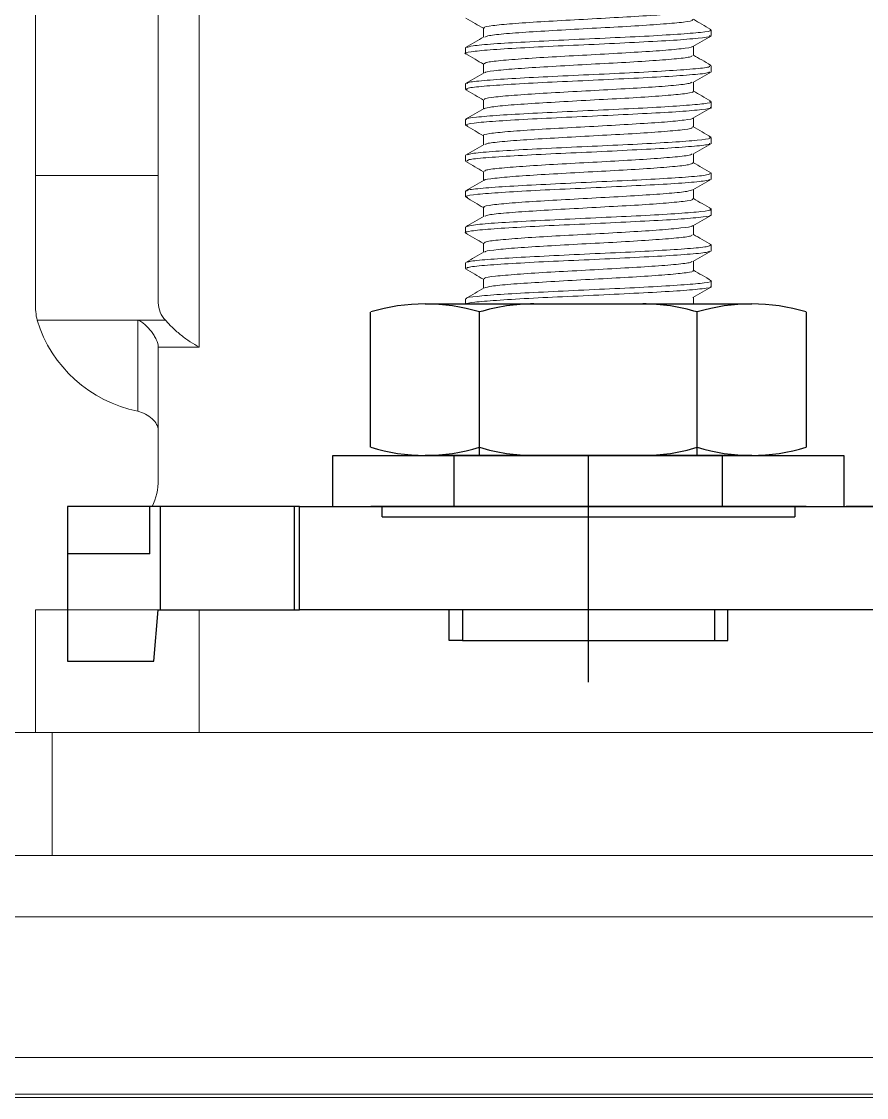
# Model space of a CAD drawing. Extents: x -976302 to -776254, y 5665 to 231437.
# Drawn here: x -803246.7 to -803039.1, y 79672.2 to 79936.5 of the extents above; entities that cross this region are included whole.
import ezdxf

# ---------------------------------------------------------------- set-up
doc = ezdxf.new("R2010")
doc.units = 0
doc.header["$LTSCALE"] = 1000
doc.header["$MEASUREMENT"] = 0
doc.layers.add('33', color=7, linetype='Continuous')
doc.layers.add('himoer配件图层', color=7, linetype='Continuous')

# ---------------------------------------------------------------- blocks, each defined once
blk = doc.blocks.new('*U22')
at = {"color": 7, "linetype": 'Continuous', "lineweight": 15}
for p, q in [((-24580.184, -16948.353), (-23580.184, -16948.353)), ((-24580.184, -16959.919), (-23580.184, -16959.919)), ((-24580.184, -16960.08), (-23580.184, -16960.08))]:
    blk.add_line(p, q, dxfattribs=at)
at = {"color": 253, "linetype": 'Continuous', "lineweight": 15, "true_color": 0x9e9e9e}
for p, q in [((-24580.184, -16951.332), (-23580.184, -16951.332)), ((-24580.184, -16958.145), (-23580.184, -16958.145))]:
    blk.add_line(p, q, dxfattribs=at)
blk = doc.blocks.new('HMZ-L')
at = {"layer": '33', "color": 3, "linetype": 'Continuous'}
blk.add_line((17313.15, 28412.561), (17313.15, 28423.524), dxfattribs=at)
at = {"layer": '33', "color": 7, "linetype": 'Continuous'}
for p, q in [((17291.9, 28421.081), (17287.9, 28421.081)), ((17287.9, 28421.081), (17287.9, 28418.781)), ((17292.4, 28421.081), (17291.9, 28421.081)), ((17291.9, 28421.081), (17291.9, 28418.781)), ((17298.85, 28421.081), (17292.4, 28421.081)), ((17292.4, 28416.081), (17292.4, 28421.081)), ((17297.775, 28421.081), (17297.355, 28421.081)), ((17297.355, 28421.081), (17297.775, 28421.081)), ((17297.775, 28421.081), (17297.355, 28421.081)), ((17297.355, 28421.081), (17297.775, 28421.081)), ((17297.775, 28421.081), (17297.355, 28421.081)), ((17297.465, 28421.081), (17297.727, 28421.081)), ((17297.727, 28421.081), (17297.465, 28421.081)), ((17297.465, 28421.081), (17297.727, 28421.081)), ((17297.727, 28421.081), (17297.465, 28421.081)), ((17297.465, 28421.081), (17297.727, 28421.081)), ((17299.123, 28421.081), (17297.598, 28421.081)), ((17297.598, 28421.081), (17298.332, 28421.081)), ((17298.332, 28421.081), (17297.598, 28421.081)), ((17297.598, 28421.081), (17299.123, 28421.081)), ((17299.125, 28421.081), (17297.6, 28421.081)), ((17297.6, 28421.081), (17299.125, 28421.081)), ((17299.125, 28421.081), (17297.6, 28421.081)), ((17297.6, 28421.081), (17299.125, 28421.081)), ((17297.727, 28421.081), (17297.6, 28421.081)), ((17297.6, 28421.081), (17297.727, 28421.081)), ((17297.727, 28421.081), (17297.6, 28421.081)), ((17297.6, 28421.081), (17299.125, 28421.081)), ((17298.536, 28421.081), (17297.6, 28421.081)), ((17297.6, 28421.081), (17297.727, 28421.081)), ((17297.727, 28421.081), (17297.6, 28421.081)), ((17297.6, 28421.081), (17298.433, 28421.081)), ((17298.147, 28421.081), (17297.65, 28421.081)), ((17297.65, 28421.081), (17300.6, 28421.081)), ((17300.576, 28421.081), (17297.65, 28421.081)), ((17297.65, 28421.081), (17299.972, 28421.081)), ((17299.972, 28421.081), (17297.65, 28421.081)), ((17297.65, 28421.081), (17298.147, 28421.081)), ((17298.147, 28421.081), (17297.65, 28421.081)), ((17297.65, 28421.081), (17298.188, 28421.081)), ((17300.6, 28421.081), (17297.65, 28421.081)), ((17297.65, 28421.081), (17299.781, 28421.081)), ((17299.781, 28421.081), (17297.65, 28421.081)), ((17297.65, 28421.081), (17299.972, 28421.081)), ((17299.972, 28421.081), (17297.65, 28421.081)), ((17297.65, 28421.081), (17300.612, 28421.081)), ((17300.612, 28421.081), (17297.65, 28421.081)), ((17297.65, 28421.081), (17298.147, 28421.081)), ((17300.576, 28421.081), (17297.65, 28421.081)), ((17297.65, 28421.081), (17298.188, 28421.081)), ((17300.6, 28421.081), (17297.65, 28421.081)), ((17297.65, 28421.081), (17299.972, 28421.081)), ((17299.972, 28421.081), (17297.65, 28421.081)), ((17297.65, 28421.081), (17299.972, 28421.081)), ((17299.972, 28421.081), (17297.65, 28421.081)), ((17297.65, 28421.081), (17298.188, 28421.081)), ((17298.188, 28421.081), (17297.65, 28421.081)), ((17297.65, 28421.081), (17300.576, 28421.081)), ((17300.6, 28421.081), (17297.65, 28421.081)), ((17297.65, 28421.081), (17299.972, 28421.081)), ((17299.972, 28421.081), (17297.65, 28421.081)), ((17297.65, 28421.081), (17298.147, 28421.081)), ((17300.6, 28421.081), (17297.65, 28421.081)), ((17297.65, 28421.081), (17299.972, 28421.081)), ((17299.972, 28421.081), (17297.65, 28421.081)), ((17297.65, 28421.081), (17300.6, 28421.081)), ((17298.147, 28421.081), (17297.65, 28421.081)), ((17297.65, 28421.081), (17298.147, 28421.081)), ((17298.147, 28421.081), (17297.65, 28421.081)), ((17297.65, 28421.081), (17300.576, 28421.081)), ((17300.576, 28421.081), (17297.65, 28421.081)), ((17297.65, 28421.081), (17299.781, 28421.081)), ((17299.781, 28421.081), (17297.65, 28421.081)), ((17297.65, 28421.081), (17300.6, 28421.081)), ((17300.6, 28421.081), (17297.65, 28421.081)), ((17297.65, 28421.081), (17299.972, 28421.081)), ((17299.972, 28421.081), (17297.65, 28421.081)), ((17297.65, 28421.081), (17300.612, 28421.081)), ((17300.612, 28421.081), (17297.65, 28421.081)), ((17297.65, 28421.081), (17298.188, 28421.081)), ((17300.6, 28421.081), (17297.65, 28421.081)), ((17297.65, 28421.081), (17299.972, 28421.081)), ((17299.972, 28421.081), (17297.65, 28421.081)), ((17297.65, 28421.081), (17298.147, 28421.081)), ((17300.6, 28421.081), (17297.65, 28421.081)), ((17297.65, 28421.081), (17299.972, 28421.081)), ((17299.972, 28421.081), (17297.65, 28421.081)), ((17297.65, 28421.081), (17299.972, 28421.081)), ((17299.972, 28421.081), (17297.65, 28421.081)), ((17297.65, 28421.081), (17298.147, 28421.081)), ((17297.65, 28421.081), (17300.149, 28421.081)), ((17300.035, 28421.081), (17297.65, 28421.081)), ((17298.025, 28421.081), (17297.775, 28421.081)), ((17298.025, 28421.081), (17297.775, 28421.081)), ((17297.775, 28421.081), (17298.025, 28421.081)), ((17298.025, 28421.081), (17297.775, 28421.081)), ((17297.775, 28421.081), (17298.025, 28421.081)), ((17298.453, 28421.081), (17298.025, 28421.081)), ((17298.453, 28421.081), (17298.025, 28421.081)), ((17298.025, 28421.081), (17298.453, 28421.081)), ((17298.453, 28421.081), (17298.025, 28421.081)), ((17298.025, 28421.081), (17298.453, 28421.081)), ((17298.894, 28421.081), (17298.065, 28421.081)), ((17298.065, 28421.081), (17298.894, 28421.081)), ((17298.393, 28421.081), (17298.065, 28421.081)), ((17298.065, 28421.081), (17298.393, 28421.081)), ((17298.499, 28421.081), (17298.069, 28421.081)), ((17298.069, 28421.081), (17298.56, 28421.081)), ((17299.125, 28421.081), (17298.095, 28421.081)), ((17298.095, 28421.081), (17299.125, 28421.081)), ((17298.095, 28421.081), (17299.125, 28421.081)), ((17299.125, 28421.081), (17298.095, 28421.081)), ((17298.095, 28421.081), (17299.125, 28421.081)), ((17298.322, 28421.081), (17298.137, 28421.081)), ((17298.137, 28421.081), (17298.322, 28421.081)), ((17298.322, 28421.081), (17298.137, 28421.081)), ((17298.137, 28421.081), (17298.322, 28421.081)), ((17298.322, 28421.081), (17298.137, 28421.081)), ((17300.137, 28421.081), (17298.147, 28421.081)), ((17298.147, 28421.081), (17300.576, 28421.081)), ((17298.147, 28421.081), (17300.576, 28421.081)), ((17300.576, 28421.081), (17298.147, 28421.081)), ((17298.147, 28421.081), (17300.137, 28421.081)), ((17298.147, 28421.081), (17300.137, 28421.081)), ((17300.137, 28421.081), (17298.147, 28421.081)), ((17298.147, 28421.081), (17300.576, 28421.081)), ((17300.576, 28421.081), (17298.147, 28421.081)), ((17298.147, 28421.081), (17300.137, 28421.081)), ((17298.188, 28421.081), (17300.101, 28421.081)), ((17298.188, 28421.081), (17300.101, 28421.081)), ((17298.188, 28421.081), (17300.101, 28421.081)), ((17300.101, 28421.081), (17298.188, 28421.081)), ((17298.188, 28421.081), (17300.101, 28421.081)), ((17298.662, 28421.081), (17298.322, 28421.081)), ((17298.322, 28421.081), (17298.662, 28421.081)), ((17298.662, 28421.081), (17298.322, 28421.081)), ((17298.322, 28421.081), (17298.662, 28421.081)), ((17298.662, 28421.081), (17298.322, 28421.081)), ((17298.332, 28421.081), (17298.393, 28421.081)), ((17298.393, 28421.081), (17298.332, 28421.081)), ((17299.125, 28421.081), (17298.361, 28421.081)), ((17298.361, 28421.081), (17298.662, 28421.081)), ((17299.125, 28421.081), (17298.361, 28421.081)), ((17298.361, 28421.081), (17298.662, 28421.081)), ((17298.662, 28421.081), (17298.361, 28421.081)), ((17298.361, 28421.081), (17299.125, 28421.081)), ((17299.125, 28421.081), (17298.361, 28421.081)), ((17298.361, 28421.081), (17298.662, 28421.081)), ((17298.662, 28421.081), (17298.361, 28421.081)), ((17298.361, 28421.081), (17299.125, 28421.081)), ((17298.433, 28421.081), (17298.499, 28421.081)), ((17299.002, 28421.081), (17298.437, 28421.081)), ((17298.437, 28421.081), (17299.002, 28421.081)), ((17299.002, 28421.081), (17298.437, 28421.081)), ((17298.437, 28421.081), (17299.002, 28421.081)), ((17299.002, 28421.081), (17298.437, 28421.081)), ((17298.437, 28421.081), (17299.002, 28421.081)), ((17299.002, 28421.081), (17298.437, 28421.081)), ((17298.437, 28421.081), (17299.002, 28421.081)), ((17299.002, 28421.081), (17298.437, 28421.081)), ((17298.437, 28421.081), (17299.002, 28421.081)), ((17299.125, 28421.081), (17298.453, 28421.081)), ((17299.125, 28421.081), (17298.453, 28421.081)), ((17298.453, 28421.081), (17299.125, 28421.081)), ((17299.125, 28421.081), (17298.453, 28421.081)), ((17298.453, 28421.081), (17299.125, 28421.081)), ((17299.236, 28421.081), (17298.536, 28421.081)), ((17298.56, 28421.081), (17299.023, 28421.081)), ((17300.6, 28421.081), (17298.588, 28421.081)), ((17298.588, 28421.081), (17300.6, 28421.081)), ((17300.6, 28421.081), (17298.588, 28421.081)), ((17298.588, 28421.081), (17300.6, 28421.081)), ((17300.6, 28421.081), (17298.588, 28421.081)), ((17298.588, 28421.081), (17300.6, 28421.081)), ((17300.6, 28421.081), (17298.588, 28421.081)), ((17298.588, 28421.081), (17300.6, 28421.081)), ((17298.588, 28421.081), (17300.6, 28421.081)), ((17300.6, 28421.081), (17298.588, 28421.081)), ((17299.614, 28421.081), (17298.646, 28421.081)), ((17298.646, 28421.081), (17298.894, 28421.081)), ((17298.894, 28421.081), (17298.646, 28421.081)), ((17298.646, 28421.081), (17299.614, 28421.081)), ((17298.85, 28421.081), (17299.15, 28421.081)), ((17299.023, 28421.081), (17298.98, 28421.081)), ((17298.98, 28421.081), (17299.441, 28421.081)), ((17299.061, 28421.081), (17299.568, 28421.081)), ((17299.568, 28421.081), (17299.061, 28421.081)), ((17299.061, 28421.081), (17299.614, 28421.081)), ((17299.614, 28421.081), (17299.061, 28421.081)), ((17299.123, 28421.081), (17300.612, 28421.081)), ((17300.612, 28421.081), (17299.123, 28421.081)), ((17299.125, 28421.081), (17300.141, 28421.081)), ((17300.141, 28421.081), (17299.125, 28421.081)), ((17299.125, 28421.081), (17300.141, 28421.081)), ((17300.141, 28421.081), (17299.125, 28421.081)), ((17299.125, 28421.081), (17300.65, 28421.081)), ((17300.65, 28421.081), (17299.125, 28421.081)), ((17299.125, 28421.081), (17300.141, 28421.081)), ((17300.141, 28421.081), (17299.125, 28421.081)), ((17299.125, 28421.081), (17300.141, 28421.081)), ((17300.141, 28421.081), (17299.125, 28421.081)), ((17299.125, 28421.081), (17300.65, 28421.081)), ((17300.65, 28421.081), (17299.125, 28421.081)), ((17299.125, 28421.081), (17300.141, 28421.081)), ((17300.141, 28421.081), (17299.125, 28421.081)), ((17299.125, 28421.081), (17300.65, 28421.081)), ((17300.65, 28421.081), (17299.125, 28421.081)), ((17299.125, 28421.081), (17300.65, 28421.081)), ((17300.65, 28421.081), (17299.125, 28421.081)), ((17299.125, 28421.081), (17300.65, 28421.081)), ((17300.65, 28421.081), (17299.125, 28421.081)), ((17327.15, 28421.081), (17299.15, 28421.081)), ((17299.15, 28421.081), (17299.15, 28416.081)), ((17299.856, 28421.081), (17299.236, 28421.081)), ((17299.866, 28421.081), (17299.352, 28421.081)), ((17299.352, 28421.081), (17299.866, 28421.081)), ((17299.866, 28421.081), (17299.352, 28421.081)), ((17299.352, 28421.081), (17299.866, 28421.081)), ((17299.352, 28421.081), (17299.781, 28421.081)), ((17299.781, 28421.081), (17299.352, 28421.081)), ((17299.352, 28421.081), (17299.781, 28421.081)), ((17299.781, 28421.081), (17299.352, 28421.081)), ((17299.441, 28421.081), (17299.821, 28421.081)), ((17299.568, 28421.081), (17300.143, 28421.081)), ((17300.143, 28421.081), (17299.568, 28421.081)), ((17300.143, 28421.081), (17299.614, 28421.081)), ((17299.614, 28421.081), (17300.143, 28421.081)), ((17299.614, 28421.081), (17300.612, 28421.081)), ((17300.612, 28421.081), (17299.614, 28421.081)), ((17300.147, 28421.081), (17299.753, 28421.081)), ((17299.753, 28421.081), (17299.841, 28421.081)), ((17299.821, 28421.081), (17300.147, 28421.081)), ((17299.841, 28421.081), (17300.612, 28421.081)), ((17300.346, 28421.081), (17299.856, 28421.081)), ((17300.612, 28421.081), (17299.866, 28421.081)), ((17299.866, 28421.081), (17300.612, 28421.081)), ((17299.866, 28421.081), (17300.612, 28421.081)), ((17300.612, 28421.081), (17299.866, 28421.081)), ((17300.56, 28421.081), (17300.035, 28421.081)), ((17300.101, 28421.081), (17300.6, 28421.081)), ((17300.101, 28421.081), (17300.6, 28421.081)), ((17300.6, 28421.081), (17300.101, 28421.081)), ((17300.101, 28421.081), (17300.6, 28421.081)), ((17300.101, 28421.081), (17300.6, 28421.081)), ((17300.6, 28421.081), (17300.137, 28421.081)), ((17300.137, 28421.081), (17300.6, 28421.081)), ((17300.137, 28421.081), (17300.6, 28421.081)), ((17300.6, 28421.081), (17300.137, 28421.081)), ((17300.137, 28421.081), (17300.6, 28421.081)), ((17300.149, 28421.081), (17300.56, 28421.081)), ((17300.612, 28421.081), (17300.346, 28421.081)), ((17327.15, 28416.081), (17327.15, 28421.081)), ((17327.15, 28421.081), (17327.4, 28421.081)), ((17327.4, 28421.081), (17333.9, 28421.081)), ((17333.9, 28421.081), (17334.4, 28421.081)), ((17333.9, 28421.081), (17333.9, 28416.081)), ((17334.4, 28421.081), (17338.4, 28421.081)), ((17334.4, 28418.781), (17334.4, 28421.081)), ((17338.4, 28421.081), (17338.4, 28418.781)), ((17323.15, 28420.581), (17303.15, 28420.581)), ((17291.9, 28418.781), (17287.9, 28418.781)), ((17287.9, 28418.781), (17287.9, 28413.581)), ((17334.4, 28418.781), (17338.4, 28418.781)), ((17338.4, 28418.781), (17338.4, 28413.581)), ((17292.082, 28413.581), (17292.3, 28416.081)), ((17292.3, 28416.081), (17292.4, 28416.081)), ((17292.4, 28416.081), (17298.85, 28416.081)), ((17299.15, 28416.081), (17298.85, 28416.081)), ((17299.15, 28416.081), (17327.15, 28416.081)), ((17306.4, 28414.581), (17306.4, 28416.081)), ((17319.9, 28414.581), (17319.9, 28416.081)), ((17327.4, 28416.081), (17327.15, 28416.081)), ((17333.9, 28416.081), (17327.4, 28416.081)), ((17334, 28416.081), (17333.9, 28416.081)), ((17334.219, 28413.581), (17334, 28416.081)), ((17307.046, 28414.581), (17306.4, 28414.581)), ((17319.254, 28414.581), (17307.046, 28414.581)), ((17319.254, 28414.581), (17319.9, 28414.581)), ((17287.9, 28413.581), (17292.082, 28413.581)), ((17338.4, 28413.581), (17334.219, 28413.581))]:
    blk.add_line(p, q, dxfattribs=at)
at = {"layer": '33', "color": 1, "linetype": 'Continuous'}
for p, q in [((17298.85, 28416.081), (17298.85, 28421.081)), ((17327.4, 28416.081), (17327.4, 28421.081)), ((17307.046, 28416.081), (17307.046, 28414.581)), ((17319.254, 28416.081), (17319.254, 28414.581))]:
    blk.add_line(p, q, dxfattribs=at)
at = {"layer": '33'}
for p, q in [((17303.15, 28421.081), (17303.15, 28420.581)), ((17323.15, 28420.581), (17323.15, 28421.081))]:
    blk.add_line(p, q, dxfattribs=at)
blk = doc.blocks.new('ZISUOLUOMU')
for p, q in [((17838.331, 28433.595), (17854.162, 28433.595)), ((17835.692, 28426.647), (17835.692, 28433.204)), ((17840.969, 28426.256), (17840.969, 28433.204)), ((17851.523, 28426.256), (17851.523, 28433.204)), ((17856.8, 28433.204), (17856.8, 28426.647)), ((17833.862, 28423.779), (17833.862, 28426.256)), ((17833.862, 28426.256), (17858.63, 28426.256)), ((17854.162, 28426.256), (17838.331, 28426.256)), ((17839.745, 28423.779), (17839.745, 28426.256)), ((17852.748, 28423.779), (17852.748, 28426.256)), ((17858.63, 28426.256), (17858.63, 28423.779)), ((17833.862, 28423.779), (17858.63, 28423.779))]:
    blk.add_line(p, q)
for centre, start, end in [((17838.331, 28424.495), 73.1468, 106.8531), ((17843.608, 28424.495), 90, 106.8531), ((17848.885, 28424.495), 73.1468, 90), ((17854.162, 28424.495), 73.1468, 106.8531), ((17838.331, 28435.357), 253.1469, 286.8532), ((17843.608, 28435.357), 253.1469, 270), ((17848.885, 28435.357), 270, 286.8532), ((17854.162, 28435.357), 253.1469, 286.8532)]:
    blk.add_arc(centre, 9.101, start, end)
at = {"layer": 'himoer配件图层'}
blk.add_line((17856.796, 28423.779), (17835.696, 28423.779), dxfattribs=at)
blk = doc.blocks.new('qisg')
at = {"color": 7, "linetype": 'Continuous', "lineweight": 15}
for p, q in [((-15814.18, -17770.514), (-15814.18, -17824.516)), ((-15808.223, -17770.514), (-15808.223, -17824.516)), ((-15792.464, -17817.375), (-15792.464, -17817.819)), ((-15781.42, -17817.742), (-15781.42, -17817.466)), ((-15793.332, -17818.333), (-15793.332, -17818.612)), ((-15782.288, -17818.701), (-15782.288, -17818.257)), ((-15792.464, -17819.113), (-15792.464, -17819.556)), ((-15781.42, -17819.48), (-15781.42, -17819.203)), ((-15793.332, -17820.072), (-15793.332, -17820.348)), ((-15782.288, -17820.438), (-15782.288, -17819.995)), ((-15792.464, -17820.849), (-15792.464, -17821.294)), ((-15781.42, -17821.217), (-15781.42, -17820.939)), ((-15793.332, -17821.809), (-15793.332, -17822.086)), ((-15782.288, -17822.176), (-15782.288, -17821.732)), ((-15792.464, -17822.588), (-15792.464, -17823.031)), ((-15781.42, -17822.954), (-15781.42, -17822.678)), ((-15793.332, -17823.546), (-15793.332, -17823.823)), ((-15782.288, -17823.912), (-15782.288, -17823.469)), ((-15792.464, -17824.324), (-15792.464, -17824.768)), ((-15781.42, -17824.693), (-15781.42, -17824.414)), ((-15814.18, -17824.516), (-15808.223, -17824.516)), ((-15814.18, -17824.516), (-15814.18, -17830.688)), ((-15808.223, -17824.516), (-15808.223, -17830.688)), ((-15793.332, -17825.284), (-15793.332, -17825.56)), ((-15782.288, -17825.651), (-15782.288, -17825.206)), ((-15792.464, -17826.062), (-15792.464, -17826.506)), ((-15781.42, -17826.428), (-15781.42, -17826.152)), ((-15793.332, -17827.02), (-15793.332, -17827.298)), ((-15782.288, -17827.388), (-15782.288, -17826.944)), ((-15792.464, -17827.8), (-15792.464, -17828.243)), ((-15781.42, -17828.166), (-15781.42, -17827.89)), ((-15793.332, -17828.758), (-15793.332, -17829.034)), ((-15782.288, -17829.124), (-15782.288, -17828.681)), ((-15792.464, -17829.536), (-15792.464, -17829.981)), ((-15781.42, -17829.904), (-15781.42, -17829.626)), ((-15793.332, -17830.495), (-15793.332, -17830.745)), ((-15782.288, -17830.745), (-15782.288, -17830.418)), ((-15814.099, -17831.535), (-15809.216, -17831.535)), ((-15809.216, -17831.535), (-15807.868, -17831.535)), ((-15809.216, -17835.939), (-15809.216, -17831.535)), ((-15806.238, -17832.832), (-15808.224, -17832.832)), ((-15808.223, -17839.268), (-15808.223, -17832.839)), ((-15808.223, -17832.839), (-15808.223, -17833.131)), ((-15778.661, -17840.561), (-15777.346, -17840.561)), ((-15814.18, -17851.518), (-15814.18, -17845.561)), ((-15814.18, -17845.561), (-15806.238, -17845.561)), ((-15806.238, -17845.561), (-15806.238, -17851.518)), ((-15806.238, -17845.561), (-15768.514, -17845.561)), ((-15797.407, -17845.561), (-15788.536, -17845.561)), ((-15788.536, -17845.561), (-15778.659, -17845.561)), ((-15806.238, -17851.518), (-15814.18, -17851.518)), ((-15806.238, -17851.518), (-15768.514, -17851.518))]:
    blk.add_line(p, q, dxfattribs=at)
at = {"color": 253, "linetype": 'Continuous', "lineweight": 15, "true_color": 0x9e9e9e}
blk.add_line((-15806.238, -17790.105), (-15806.238, -17832.832), dxfattribs=at)
at = {"color": 7, "linetype": 'Continuous', "lineweight": 15}
for centre, radius, start, end in [((-15807.958, -17829.636), 6.428, 197.1862, 258.7084), ((-15808.72, -17832.839), 0.496, 0, 0.8227), ((-15811.202, -17839.268), 2.978, 334.2583, 360)]:
    blk.add_arc(centre, radius, start, end, dxfattribs=at)
for points, knots in [([(-15792.408, -17817.375), (-15792.425, -17817.368), (-15792.505, -17817.33), (-15792.071, -17817.252), (-15791.131, -17817.168), (-15789.722, -17817.066), (-15788.059, -17816.979), (-15786.317, -17816.883), (-15784.691, -17816.788), (-15783.385, -17816.699), (-15782.527, -17816.606), (-15782.404, -17816.553), (-15782.349, -17816.529)], [0, 0, 0, 0, 0.028423, 0.138738, 0.249092, 0.359411, 0.469759, 0.580076, 0.690406, 0.800739, 0.911059, 1, 1, 1, 1]), ([(-15793.315, -17816.895), (-15793.166, -17816.981), (-15792.882, -17817.145), (-15792.598, -17817.31), (-15792.464, -17817.388)], [0, 0, 0, 0, 0.525633, 1, 1, 1, 1]), ([(-15782.348, -17816.964), (-15782.331, -17816.973), (-15782.255, -17817.012), (-15782.706, -17817.091), (-15783.666, -17817.175), (-15785.087, -17817.277), (-15786.757, -17817.363), (-15788.498, -17817.461), (-15790.116, -17817.555), (-15791.407, -17817.644), (-15792.239, -17817.736), (-15792.348, -17817.788), (-15792.395, -17817.81)], [0, 0, 0, 0, 0.032524, 0.1429, 0.253313, 0.363692, 0.474102, 0.584479, 0.694871, 0.805262, 0.915644, 1, 1, 1, 1]), ([(-15781.437, -17817.445), (-15781.586, -17817.358), (-15781.87, -17817.194), (-15782.154, -17817.03), (-15782.288, -17816.952)], [0, 0, 0, 0, 0.525826, 1, 1, 1, 1]), ([(-15793.275, -17818.315), (-15793.205, -17818.29), (-15793.054, -17818.236), (-15792.033, -17818.141), (-15790.497, -17818.053), (-15788.592, -17817.957), (-15786.553, -17817.861), (-15784.609, -17817.775), (-15782.964, -17817.672), (-15781.871, -17817.589), (-15781.368, -17817.511), (-15781.464, -17817.473), (-15781.483, -17817.466)], [0, 0, 0, 0, 0.093216, 0.203146, 0.313103, 0.423037, 0.532981, 0.642923, 0.752853, 0.862812, 0.972745, 1, 1, 1, 1]), ([(-15781.5, -17817.742), (-15781.48, -17817.754), (-15781.407, -17817.799), (-15781.988, -17817.866), (-15783.169, -17817.969), (-15784.868, -17818.052), (-15786.838, -17818.155), (-15788.874, -17818.243), (-15790.735, -17818.337), (-15792.232, -17818.433), (-15793.125, -17818.52), (-15793.458, -17818.597), (-15793.277, -17818.633), (-15793.245, -17818.639)], [0, 0, 0, 0, 0.040462, 0.144591, 0.248709, 0.352855, 0.456976, 0.561125, 0.665243, 0.76937, 0.873501, 0.977623, 1, 1, 1, 1]), ([(-15792.438, -17817.804), (-15792.587, -17817.891), (-15792.885, -17818.064), (-15793.184, -17818.236), (-15793.333, -17818.323)], [0, 0, 0, 0, 0.499864, 1, 1, 1, 1]), ([(-15782.313, -17818.272), (-15782.164, -17818.185), (-15781.865, -17818.012), (-15781.567, -17817.839), (-15781.418, -17817.753)], [0, 0, 0, 0, 0.499866, 1, 1, 1, 1]), ([(-15793.316, -17818.631), (-15793.167, -17818.718), (-15792.883, -17818.882), (-15792.599, -17819.047), (-15792.464, -17819.125)], [0, 0, 0, 0, 0.525122, 1, 1, 1, 1]), ([(-15792.429, -17819.113), (-15792.402, -17819.085), (-15792.343, -17819.025), (-15791.565, -17818.939), (-15790.331, -17818.845), (-15788.749, -17818.749), (-15787.013, -17818.662), (-15785.322, -17818.56), (-15783.85, -17818.475), (-15782.826, -17818.374), (-15782.316, -17818.31), (-15782.347, -17818.272), (-15782.352, -17818.266)], [0, 0, 0, 0, 0.094566, 0.20491, 0.315231, 0.425558, 0.535888, 0.6462, 0.756553, 0.866871, 0.977215, 1, 1, 1, 1]), ([(-15782.349, -17818.701), (-15782.352, -17818.724), (-15782.36, -17818.778), (-15783.033, -17818.862), (-15784.196, -17818.953), (-15785.738, -17819.051), (-15787.461, -17819.136), (-15789.172, -17819.239), (-15790.691, -17819.325), (-15791.797, -17819.424), (-15792.383, -17819.494), (-15792.38, -17819.536), (-15792.38, -17819.547)], [0, 0, 0, 0, 0.077207, 0.187758, 0.298304, 0.408842, 0.5194, 0.62993, 0.740503, 0.85104, 0.961594, 1, 1, 1, 1]), ([(-15781.438, -17819.182), (-15781.587, -17819.095), (-15781.87, -17818.931), (-15782.154, -17818.767), (-15782.288, -17818.689)], [0, 0, 0, 0, 0.526005, 1, 1, 1, 1]), ([(-15793.256, -17820.072), (-15793.258, -17820.052), (-15793.262, -17820.001), (-15792.502, -17819.92), (-15791.164, -17819.822), (-15789.371, -17819.736), (-15787.36, -17819.632), (-15785.35, -17819.549), (-15783.563, -17819.448), (-15782.234, -17819.36), (-15781.485, -17819.276), (-15781.494, -17819.224), (-15781.497, -17819.203)], [0, 0, 0, 0, 0.070936, 0.178406, 0.285881, 0.393366, 0.500838, 0.60834, 0.715808, 0.823301, 0.930774, 1, 1, 1, 1]), ([(-15792.436, -17819.541), (-15792.586, -17819.627), (-15792.884, -17819.8), (-15793.182, -17819.973), (-15793.332, -17820.059)], [0, 0, 0, 0, 0.499862, 1, 1, 1, 1]), ([(-15781.514, -17819.497), (-15781.53, -17819.515), (-15781.575, -17819.563), (-15782.393, -17819.645), (-15783.791, -17819.74), (-15785.624, -17819.828), (-15787.647, -17819.931), (-15789.641, -17820.013), (-15791.383, -17820.116), (-15792.653, -17820.202), (-15793.353, -17820.294), (-15793.283, -17820.35), (-15793.252, -17820.375)], [0, 0, 0, 0, 0.062968, 0.1693, 0.275643, 0.381988, 0.488325, 0.594683, 0.701016, 0.807378, 0.913713, 1, 1, 1, 1]), ([(-15782.312, -17820.008), (-15782.163, -17819.922), (-15781.865, -17819.749), (-15781.566, -17819.576), (-15781.417, -17819.49)], [0, 0, 0, 0, 0.499868, 1, 1, 1, 1]), ([(-15792.392, -17820.849), (-15792.408, -17820.835), (-15792.459, -17820.791), (-15791.928, -17820.71), (-15790.884, -17820.624), (-15789.412, -17820.522), (-15787.718, -17820.437), (-15785.985, -17820.337), (-15784.403, -17820.247), (-15783.181, -17820.153), (-15782.45, -17820.069), (-15782.393, -17820.021), (-15782.371, -17820.002)], [0, 0, 0, 0, 0.05003, 0.160239, 0.270468, 0.380673, 0.490912, 0.601115, 0.711344, 0.821555, 0.931769, 1, 1, 1, 1]), ([(-15793.317, -17820.368), (-15793.168, -17820.455), (-15792.884, -17820.619), (-15792.599, -17820.784), (-15792.464, -17820.863)], [0, 0, 0, 0, 0.524394, 1, 1, 1, 1]), ([(-15782.314, -17820.438), (-15782.306, -17820.441), (-15782.213, -17820.474), (-15782.582, -17820.547), (-15783.432, -17820.632), (-15784.786, -17820.732), (-15786.418, -17820.822), (-15788.162, -17820.914), (-15789.818, -17821.013), (-15791.187, -17821.099), (-15792.153, -17821.198), (-15792.34, -17821.255), (-15792.43, -17821.283)], [0, 0, 0, 0, 0.0109642, 0.1215118, 0.2321032, 0.342657, 0.4532315, 0.5637858, 0.6743413, 0.7849182, 0.8954705, 1, 1, 1, 1]), ([(-15781.438, -17820.919), (-15781.587, -17820.833), (-15781.871, -17820.668), (-15782.154, -17820.504), (-15782.288, -17820.426)], [0, 0, 0, 0, 0.525983, 1, 1, 1, 1]), ([(-15781.469, -17821.217), (-15781.453, -17821.223), (-15781.35, -17821.261), (-15781.818, -17821.32), (-15782.865, -17821.424), (-15784.482, -17821.509), (-15786.41, -17821.608), (-15788.452, -17821.701), (-15790.368, -17821.789), (-15791.957, -17821.89), (-15792.989, -17821.974), (-15793.429, -17822.058), (-15793.269, -17822.1), (-15793.223, -17822.112)], [0, 0, 0, 0, 0.01851, 0.122806, 0.227079, 0.331382, 0.435657, 0.53995, 0.644229, 0.748503, 0.852798, 0.957074, 1, 1, 1, 1]), ([(-15792.435, -17821.277), (-15792.584, -17821.363), (-15792.882, -17821.536), (-15793.181, -17821.709), (-15793.33, -17821.796)], [0, 0, 0, 0, 0.499861, 1, 1, 1, 1]), ([(-15793.267, -17821.809), (-15793.286, -17821.8), (-15793.38, -17821.759), (-15792.868, -17821.698), (-15791.765, -17821.594), (-15790.114, -17821.51), (-15788.168, -17821.409), (-15786.127, -17821.319), (-15784.232, -17821.228), (-15782.68, -17821.128), (-15781.703, -17821.044), (-15781.309, -17820.961), (-15781.483, -17820.922), (-15781.528, -17820.911)], [0, 0, 0, 0, 0.027418, 0.131463, 0.235489, 0.339546, 0.443575, 0.547626, 0.651655, 0.755685, 0.85973, 0.963759, 1, 1, 1, 1]), ([(-15782.311, -17821.745), (-15782.162, -17821.659), (-15781.864, -17821.486), (-15781.566, -17821.313), (-15781.417, -17821.227)], [0, 0, 0, 0, 0.49987, 1, 1, 1, 1]), ([(-15792.45, -17822.588), (-15792.454, -17822.587), (-15792.549, -17822.555), (-15792.197, -17822.483), (-15791.375, -17822.398), (-15790.038, -17822.299), (-15788.417, -17822.208), (-15786.672, -17822.117), (-15785.013, -17822.017), (-15783.603, -17821.932), (-15782.687, -17821.829), (-15782.256, -17821.774), (-15782.308, -17821.741), (-15782.309, -17821.74)], [0, 0, 0, 0, 0.005689, 0.1159, 0.226153, 0.33637, 0.446605, 0.556824, 0.66704, 0.777282, 0.887497, 0.997747, 1, 1, 1, 1]), ([(-15793.319, -17822.105), (-15793.17, -17822.191), (-15792.885, -17822.356), (-15792.6, -17822.521), (-15792.464, -17822.6)], [0, 0, 0, 0, 0.523451, 1, 1, 1, 1]), ([(-15782.361, -17822.176), (-15782.347, -17822.192), (-15782.306, -17822.239), (-15782.863, -17822.32), (-15783.93, -17822.407), (-15785.417, -17822.509), (-15787.118, -17822.593), (-15788.848, -17822.694), (-15790.419, -17822.783), (-15791.617, -17822.878), (-15792.311, -17822.958), (-15792.355, -17823.004), (-15792.37, -17823.02)], [0, 0, 0, 0, 0.05561, 0.166385, 0.277176, 0.387946, 0.498748, 0.609515, 0.720311, 0.831086, 0.941865, 1, 1, 1, 1]), ([(-15781.438, -17822.657), (-15781.579, -17822.574), (-15781.859, -17822.411), (-15782.162, -17822.236), (-15782.311, -17822.15)], [0, 0, 0, 0, 0.506346, 1, 1, 1, 1]), ([(-15793.235, -17823.524), (-15793.206, -17823.506), (-15793.13, -17823.457), (-15792.259, -17823.372), (-15790.817, -17823.279), (-15788.959, -17823.189), (-15786.929, -17823.088), (-15784.949, -17823.005), (-15783.238, -17822.901), (-15782.017, -17822.817), (-15781.379, -17822.726), (-15781.476, -17822.673), (-15781.516, -17822.651)], [0, 0, 0, 0, 0.0677063, 0.1745131, 0.2813372, 0.388154, 0.4949685, 0.6017979, 0.7086061, 0.8154452, 0.9222562, 1, 1, 1, 1]), ([(-15792.433, -17823.013), (-15792.582, -17823.1), (-15792.881, -17823.273), (-15793.179, -17823.446), (-15793.328, -17823.532)], [0, 0, 0, 0, 0.4998601, 1, 1, 1, 1]), ([(-15781.503, -17822.954), (-15781.492, -17822.971), (-15781.462, -17823.02), (-15782.162, -17823.097), (-15783.451, -17823.197), (-15785.216, -17823.281), (-15787.216, -17823.386), (-15789.235, -17823.469), (-15791.049, -17823.569), (-15792.426, -17823.659), (-15793.238, -17823.744), (-15793.257, -17823.799), (-15793.266, -17823.823)], [0, 0, 0, 0, 0.061656, 0.16913, 0.276603, 0.384093, 0.491566, 0.599071, 0.70654, 0.814028, 0.921505, 1, 1, 1, 1]), ([(-15782.311, -17823.482), (-15782.162, -17823.396), (-15781.864, -17823.223), (-15781.565, -17823.05), (-15781.416, -17822.964)], [0, 0, 0, 0, 0.499873, 1, 1, 1, 1]), ([(-15793.321, -17823.841), (-15793.172, -17823.927), (-15792.886, -17824.093), (-15792.6, -17824.259), (-15792.464, -17824.338)], [0, 0, 0, 0, 0.522297, 1, 1, 1, 1]), ([(-15782.313, -17823.912), (-15782.349, -17823.942), (-15782.425, -17824.004), (-15783.236, -17824.091), (-15784.49, -17824.186), (-15786.084, -17824.281), (-15787.822, -17824.369), (-15789.506, -17824.47), (-15790.965, -17824.555), (-15791.959, -17824.657), (-15792.447, -17824.717), (-15792.415, -17824.752), (-15792.412, -17824.755)], [0, 0, 0, 0, 0.100406, 0.211398, 0.322362, 0.433336, 0.544307, 0.655264, 0.766261, 0.877223, 0.988214, 1, 1, 1, 1]), ([(-15792.398, -17824.324), (-15792.4, -17824.304), (-15792.406, -17824.251), (-15791.762, -17824.168), (-15790.623, -17824.078), (-15789.094, -17823.979), (-15787.375, -17823.894), (-15785.658, -17823.792), (-15784.127, -17823.705), (-15782.996, -17823.607), (-15782.38, -17823.533), (-15782.375, -17823.489), (-15782.373, -17823.476)], [0, 0, 0, 0, 0.071646, 0.181798, 0.29195, 0.402091, 0.512256, 0.62239, 0.732565, 0.842706, 0.952862, 1, 1, 1, 1]), ([(-15781.416, -17824.406), (-15781.565, -17824.319), (-15781.856, -17824.151), (-15782.147, -17823.982), (-15782.288, -17823.9)], [0, 0, 0, 0, 0.512961, 1, 1, 1, 1]), ([(-15793.248, -17825.284), (-15793.266, -17825.269), (-15793.32, -17825.223), (-15792.686, -17825.151), (-15791.453, -17825.049), (-15789.723, -17824.966), (-15787.738, -17824.862), (-15785.71, -17824.776), (-15783.866, -17824.68), (-15782.437, -17824.586), (-15781.55, -17824.501), (-15781.493, -17824.441), (-15781.468, -17824.414)], [0, 0, 0, 0, 0.051052, 0.158535, 0.266011, 0.37351, 0.480988, 0.588497, 0.695971, 0.803459, 0.910944, 1, 1, 1, 1]), ([(-15792.431, -17824.749), (-15792.58, -17824.836), (-15792.879, -17825.009), (-15793.177, -17825.182), (-15793.326, -17825.268)], [0, 0, 0, 0, 0.49986, 1, 1, 1, 1]), ([(-15781.488, -17824.709), (-15781.538, -17824.732), (-15781.652, -17824.784), (-15782.61, -17824.876), (-15784.104, -17824.966), (-15785.988, -17825.059), (-15788.024, -17825.158), (-15789.986, -17825.243), (-15791.66, -17825.346), (-15792.822, -17825.429), (-15793.39, -17825.518), (-15793.272, -17825.566), (-15793.228, -17825.584)], [0, 0, 0, 0, 0.083643, 0.190197, 0.296774, 0.403335, 0.5099, 0.616472, 0.723027, 0.829613, 0.936171, 1, 1, 1, 1]), ([(-15782.311, -17825.219), (-15782.162, -17825.133), (-15781.863, -17824.96), (-15781.565, -17824.787), (-15781.416, -17824.701)], [0, 0, 0, 0, 0.499875, 1, 1, 1, 1]), ([(-15792.41, -17826.062), (-15792.426, -17826.054), (-15792.508, -17826.017), (-15792.079, -17825.94), (-15791.145, -17825.855), (-15789.739, -17825.754), (-15788.078, -17825.667), (-15786.336, -17825.57), (-15784.708, -17825.475), (-15783.397, -17825.386), (-15782.526, -17825.292), (-15782.399, -17825.238), (-15782.34, -17825.214)], [0, 0, 0, 0, 0.027157, 0.137209, 0.2473, 0.357356, 0.467442, 0.577496, 0.687562, 0.797633, 0.90769, 1, 1, 1, 1]), ([(-15793.323, -17825.577), (-15793.174, -17825.664), (-15792.887, -17825.829), (-15792.601, -17825.996), (-15792.464, -17826.075)], [0, 0, 0, 0, 0.520958, 1, 1, 1, 1]), ([(-15782.35, -17825.651), (-15782.332, -17825.66), (-15782.258, -17825.7), (-15782.714, -17825.778), (-15783.68, -17825.863), (-15785.105, -17825.965), (-15786.776, -17826.051), (-15788.517, -17826.148), (-15790.133, -17826.242), (-15791.417, -17826.332), (-15792.231, -17826.421), (-15792.335, -17826.471), (-15792.378, -17826.492)], [0, 0, 0, 0, 0.033933, 0.14498, 0.256062, 0.367112, 0.478193, 0.589241, 0.700304, 0.811365, 0.922418, 1, 1, 1, 1]), ([(-15781.416, -17826.143), (-15781.565, -17826.056), (-15781.856, -17825.888), (-15782.147, -17825.719), (-15782.288, -17825.637)], [0, 0, 0, 0, 0.512941, 1, 1, 1, 1]), ([(-15781.481, -17826.446), (-15781.473, -17826.451), (-15781.418, -17826.489), (-15781.975, -17826.55), (-15783.127, -17826.653), (-15784.82, -17826.736), (-15786.784, -17826.839), (-15788.821, -17826.927), (-15790.69, -17827.021), (-15792.2, -17827.117), (-15793.106, -17827.204), (-15793.455, -17827.281), (-15793.286, -17827.316), (-15793.259, -17827.321)], [0, 0, 0, 0, 0.019475, 0.126153, 0.232817, 0.33951, 0.446178, 0.552873, 0.659537, 0.76621, 0.872888, 0.979556, 1, 1, 1, 1]), ([(-15792.429, -17826.486), (-15792.578, -17826.572), (-15792.876, -17826.745), (-15793.175, -17826.918), (-15793.324, -17827.004)], [0, 0, 0, 0, 0.49986, 1, 1, 1, 1]), ([(-15793.26, -17826.996), (-15793.188, -17826.972), (-15793.027, -17826.919), (-15791.997, -17826.824), (-15790.451, -17826.737), (-15788.539, -17826.641), (-15786.499, -17826.545), (-15784.56, -17826.459), (-15782.929, -17826.356), (-15781.841, -17826.273), (-15781.348, -17826.189), (-15781.476, -17826.147), (-15781.512, -17826.135)], [0, 0, 0, 0, 0.088938, 0.197317, 0.305722, 0.414104, 0.522498, 0.630886, 0.739264, 0.847669, 0.956051, 1, 1, 1, 1]), ([(-15782.311, -17826.957), (-15782.162, -17826.87), (-15781.863, -17826.697), (-15781.565, -17826.524), (-15781.416, -17826.438)], [0, 0, 0, 0, 0.499877, 1, 1, 1, 1]), ([(-15792.426, -17827.8), (-15792.401, -17827.772), (-15792.347, -17827.712), (-15791.576, -17827.626), (-15790.347, -17827.532), (-15788.767, -17827.437), (-15787.032, -17827.35), (-15785.34, -17827.248), (-15783.864, -17827.163), (-15782.833, -17827.061), (-15782.317, -17826.997), (-15782.348, -17826.958), (-15782.354, -17826.951)], [0, 0, 0, 0, 0.093208, 0.203361, 0.313492, 0.423628, 0.533768, 0.643889, 0.754053, 0.86418, 0.974333, 1, 1, 1, 1]), ([(-15793.326, -17827.313), (-15793.176, -17827.4), (-15792.889, -17827.566), (-15792.602, -17827.733), (-15792.464, -17827.813)], [0, 0, 0, 0, 0.519559, 1, 1, 1, 1]), ([(-15782.348, -17827.388), (-15782.352, -17827.41), (-15782.363, -17827.465), (-15783.044, -17827.549), (-15784.211, -17827.64), (-15785.756, -17827.739), (-15787.48, -17827.824), (-15789.19, -17827.926), (-15790.707, -17828.012), (-15791.803, -17828.111), (-15792.379, -17828.18), (-15792.378, -17828.219), (-15792.377, -17828.228)], [0, 0, 0, 0, 0.07892, 0.190188, 0.301449, 0.412704, 0.523976, 0.635222, 0.746511, 0.857763, 0.969034, 1, 1, 1, 1]), ([(-15781.416, -17827.88), (-15781.565, -17827.794), (-15781.856, -17827.625), (-15782.147, -17827.457), (-15782.288, -17827.375)], [0, 0, 0, 0, 0.512992, 1, 1, 1, 1]), ([(-15793.225, -17828.733), (-15793.22, -17828.721), (-15793.201, -17828.678), (-15792.464, -17828.604), (-15791.123, -17828.506), (-15789.319, -17828.42), (-15787.306, -17828.316), (-15785.299, -17828.233), (-15783.523, -17828.132), (-15782.201, -17828.044), (-15781.444, -17827.955), (-15781.473, -17827.898), (-15781.485, -17827.873)], [0, 0, 0, 0, 0.044881, 0.153437, 0.261999, 0.37057, 0.479129, 0.587716, 0.696272, 0.804852, 0.913412, 1, 1, 1, 1]), ([(-15792.427, -17828.222), (-15792.576, -17828.308), (-15792.874, -17828.481), (-15793.173, -17828.654), (-15793.322, -17828.74)], [0, 0, 0, 0, 0.499861, 1, 1, 1, 1]), ([(-15781.514, -17828.183), (-15781.527, -17828.2), (-15781.563, -17828.247), (-15782.363, -17828.328), (-15783.747, -17828.424), (-15785.572, -17828.512), (-15787.593, -17828.615), (-15789.59, -17828.697), (-15791.344, -17828.8), (-15792.618, -17828.886), (-15793.299, -17828.969), (-15793.262, -17829.017), (-15793.248, -17829.034)], [0, 0, 0, 0, 0.062958, 0.1726, 0.282252, 0.391908, 0.501554, 0.611225, 0.720868, 0.83054, 0.940185, 1, 1, 1, 1]), ([(-15782.311, -17828.694), (-15782.162, -17828.607), (-15781.863, -17828.435), (-15781.565, -17828.262), (-15781.416, -17828.175)], [0, 0, 0, 0, 0.49988, 1, 1, 1, 1]), ([(-15793.328, -17829.049), (-15793.178, -17829.136), (-15792.89, -17829.303), (-15792.603, -17829.47), (-15792.464, -17829.55)], [0, 0, 0, 0, 0.518294, 1, 1, 1, 1]), ([(-15792.392, -17829.536), (-15792.409, -17829.522), (-15792.461, -17829.478), (-15791.937, -17829.397), (-15790.898, -17829.311), (-15789.43, -17829.209), (-15787.737, -17829.125), (-15786.003, -17829.024), (-15784.418, -17828.934), (-15783.191, -17828.841), (-15782.452, -17828.756), (-15782.392, -17828.707), (-15782.368, -17828.688)], [0, 0, 0, 0, 0.04877, 0.158852, 0.268957, 0.379037, 0.48915, 0.599227, 0.70933, 0.819416, 0.929504, 1, 1, 1, 1]), ([(-15782.317, -17829.124), (-15782.307, -17829.128), (-15782.215, -17829.161), (-15782.588, -17829.235), (-15783.444, -17829.32), (-15784.803, -17829.42), (-15786.437, -17829.509), (-15788.18, -17829.602), (-15789.835, -17829.7), (-15791.199, -17829.787), (-15792.142, -17829.883), (-15792.321, -17829.938), (-15792.404, -17829.964)], [0, 0, 0, 0, 0.012243, 0.123528, 0.234858, 0.346149, 0.457462, 0.568754, 0.680047, 0.791362, 0.902652, 1, 1, 1, 1]), ([(-15781.416, -17829.617), (-15781.565, -17829.531), (-15781.856, -17829.362), (-15782.147, -17829.194), (-15782.288, -17829.112)], [0, 0, 0, 0, 0.51312, 1, 1, 1, 1]), ([(-15793.263, -17830.495), (-15793.283, -17830.486), (-15793.373, -17830.444), (-15792.847, -17830.381), (-15791.727, -17830.278), (-15790.066, -17830.194), (-15788.114, -17830.093), (-15786.074, -17830.003), (-15784.186, -17829.911), (-15782.643, -17829.813), (-15781.693, -17829.728), (-15781.309, -17829.65), (-15781.459, -17829.615), (-15781.484, -17829.609)], [0, 0, 0, 0, 0.030573, 0.136, 0.241409, 0.346849, 0.452262, 0.557697, 0.663109, 0.768523, 0.87395, 0.979362, 1, 1, 1, 1]), ([(-15781.463, -17829.904), (-15781.449, -17829.909), (-15781.344, -17829.946), (-15781.799, -17830.004), (-15782.828, -17830.107), (-15784.435, -17830.193), (-15786.356, -17830.291), (-15788.399, -17830.385), (-15790.32, -17830.473), (-15791.925, -17830.574), (-15792.903, -17830.653), (-15793.313, -17830.718), (-15793.331, -17830.745)], [0, 0, 0, 0, 0.0162489, 0.1237777, 0.2312816, 0.3388149, 0.4463214, 0.553844, 0.6613546, 0.7688594, 0.8763864, 0.9679852, 0.9679852, 0.9679852, 0.9679852]), ([(-15792.425, -17829.958), (-15792.574, -17830.044), (-15792.872, -17830.217), (-15793.17, -17830.39), (-15793.32, -17830.477)], [0, 0, 0, 0, 0.499863, 1, 1, 1, 1]), ([(-15782.311, -17830.431), (-15782.162, -17830.345), (-15781.863, -17830.172), (-15781.565, -17829.999), (-15781.416, -17829.913)], [0, 0, 0, 0, 0.499882, 1, 1, 1, 1]), ([(-15807.868, -17831.535), (-15807.984, -17831.417), (-15808.072, -17831.287), (-15808.193, -17831), (-15808.223, -17830.847), (-15808.223, -17830.688)], [0, 0, 0, 0, 0.5, 0.5, 1, 1, 1, 1]), ([(-15808.224, -17832.832), (-15808.225, -17832.725), (-15808.263, -17832.595), (-15808.354, -17832.401), (-15808.39, -17832.335), (-15808.468, -17832.209), (-15808.511, -17832.147), (-15808.648, -17831.966), (-15808.747, -17831.857), (-15808.906, -17831.709), (-15808.961, -17831.662), (-15809.048, -17831.6), (-15809.078, -17831.58), (-15809.142, -17831.548), (-15809.178, -17831.535), (-15809.216, -17831.535)], [0, 0, 0, 0, 0.25, 0.25, 0.375, 0.375, 0.5, 0.5, 0.75, 0.75, 0.875, 0.875, 0.9375, 0.9375, 1, 1, 1, 1]), ([(-15807.868, -17831.535), (-15807.764, -17831.656), (-15807.645, -17831.783), (-15807.386, -17832.034), (-15807.251, -17832.153), (-15806.968, -17832.379), (-15806.823, -17832.484), (-15806.533, -17832.673), (-15806.385, -17832.759), (-15806.238, -17832.832)], [0, 0, 0, 0, 0.25, 0.25, 0.5, 0.5, 0.75, 0.75, 1, 1, 1, 1]), ([(-15808.223, -17836.873), (-15808.223, -17836.778), (-15808.251, -17836.679), (-15808.355, -17836.486), (-15808.432, -17836.393), (-15808.619, -17836.225), (-15808.73, -17836.15), (-15808.966, -17836.025), (-15809.091, -17835.975), (-15809.216, -17835.939)], [0, 0, 0, 0, 0.25, 0.25, 0.5, 0.5, 0.75, 0.75, 1, 1, 1, 1])]:
    blk.add_open_spline(points, degree=3, knots=knots, dxfattribs=at)
blk.add_open_spline([(-15814.18, -17830.688), (-15814.18, -17830.986), (-15814.153, -17831.269), (-15814.099, -17831.535)], degree=3, dxfattribs=at)
blk.add_blockref('ZISUOLUOMU', (-33633.622, -46264.34))
at = {"xscale": -1}
blk.add_blockref('HMZ-L', (1525.774, -46261.642), dxfattribs=at)
blk = doc.blocks.new('a1-3d-02')
at = {"color": 7, "linetype": 'Continuous', "lineweight": 15}
for p, q in [((-24782.583, -16985.107), (-24785.561, -16985.107)), ((-24782.583, -16991.063), (-24782.583, -16985.107)), ((-24782.583, -16985.107), (-24730.606, -16985.107)), ((-24785.561, -16991.063), (-24782.583, -16991.063)), ((-24730.606, -16991.063), (-24782.583, -16991.063))]:
    blk.add_line(p, q, dxfattribs=at)
blk = doc.blocks.new('*U20')
blk.add_blockref('a1-3d-02', (10505.502, -7415.507))

msp = doc.modelspace()

# ---------------------------------------------------------------- block references
at = {"xscale": 5.068799998611212, "yscale": 5.068799998611212, "zscale": 5.068799998611212}
for name, p in [('*U20', (-730871.51, 203443.66)), ('*U20', (-730871.51, 203443.66)), ('qisg', (-723084.4, 170247.6)), ('qisg', (-723084.4, 170247.6)), ('*U22', (-678754.33, 165639.45)), ('*U22', (-678754.33, 165639.45))]:
    msp.add_blockref(name, p, dxfattribs=at)

doc.saveas('drawing.dxf')
